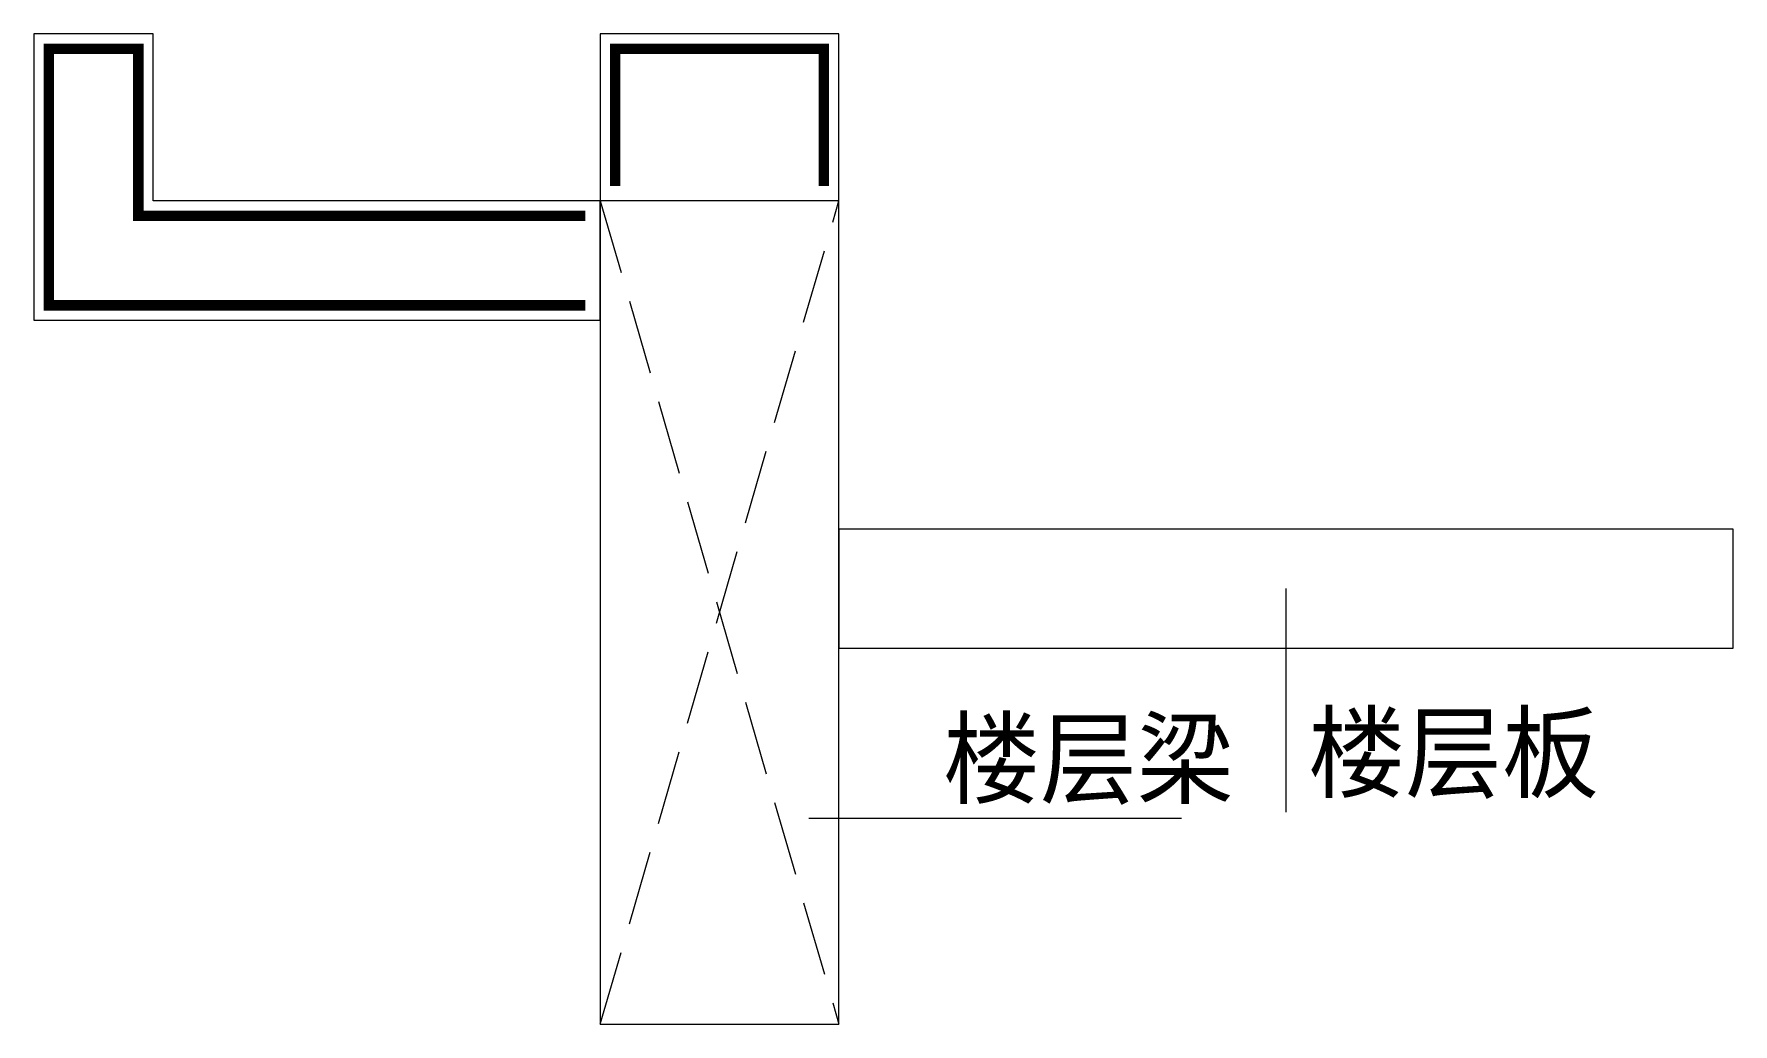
# Model space of a CAD drawing. Extents: x -1900 to 3800, y -2360 to 960.
import ezdxf

# ---------------------------------------------------------------- set-up
doc = ezdxf.new("R2010")
doc.units = 0
doc.header["$MEASUREMENT"] = 0
doc.linetypes.add('SD-SUPPORT-DASH', pattern=[0.35, 0.25, -0.1])
doc.layers.add('S-OTHER-THIN', color=3, linetype='Continuous', lineweight=0)
doc.layers.add('S-TEXT', color=7, linetype='Continuous', lineweight=0)
doc.layers.add('S-REIN', color=6, linetype='Continuous')

msp = doc.modelspace()

# ---------------------------------------------------------------- linework, layer by layer
at = {"layer": 'S-OTHER-THIN', "color": 7}
for p, q in [((-1500, 960), (-1900, 960)), ((-1900, 960), (-1900, 0)), ((-1500, 400), (-1500, 960)), ((800, 960), (0, 960)), ((0, 960), (0, -2360)), ((800, -2360), (800, 960)), ((0, 400), (-1500, 400)), ((0, 0), (0, 400)), ((-1900, 0), (0, 0)), ((3800, -700), (800, -700)), ((800, -700), (800, -1100)), ((3800, -1100), (3800, -700)), ((2300, -900), (2300, -1650)), ((800, -1100), (3800, -1100)), ((700, -1670), (1950, -1670)), ((0, -2360), (800, -2360))]:
    msp.add_line(p, q, dxfattribs=at)
at = {"layer": 'S-OTHER-THIN', "color": 7, "linetype": 'SD-SUPPORT-DASH', "ltscale": 1000}
for p, q in [((0, -2360), (800, 400)), ((0, 400), (800, -2360))]:
    msp.add_line(p, q, dxfattribs=at)
at = {"layer": 'S-OTHER-THIN'}
for points in [[(0, -2360), (800, -2360), (800, 400), (0, 400)], [(800, -1100), (3800, -1100), (3800, -700), (800, -700)]]:
    msp.add_lwpolyline(points, close=True, dxfattribs=at)
at = {"layer": 'S-REIN', "const_width": 35}
for points in [[(-50, 350), (-1550, 350), (-1550, 910), (-1850, 910), (-1850, 50), (-50, 50)], [(750, 450), (750, 910), (50, 910), (50, 450)]]:
    msp.add_lwpolyline(points, dxfattribs=at)

# ---------------------------------------------------------------- texts
at = {"layer": 'S-TEXT', "color": 7}
for s, p in [('楼层梁', (1150, -1595)), ('楼层板', (2375, -1575))]:
    msp.add_text(s, height=250, dxfattribs=at).set_placement(p)

doc.saveas('drawing.dxf')
